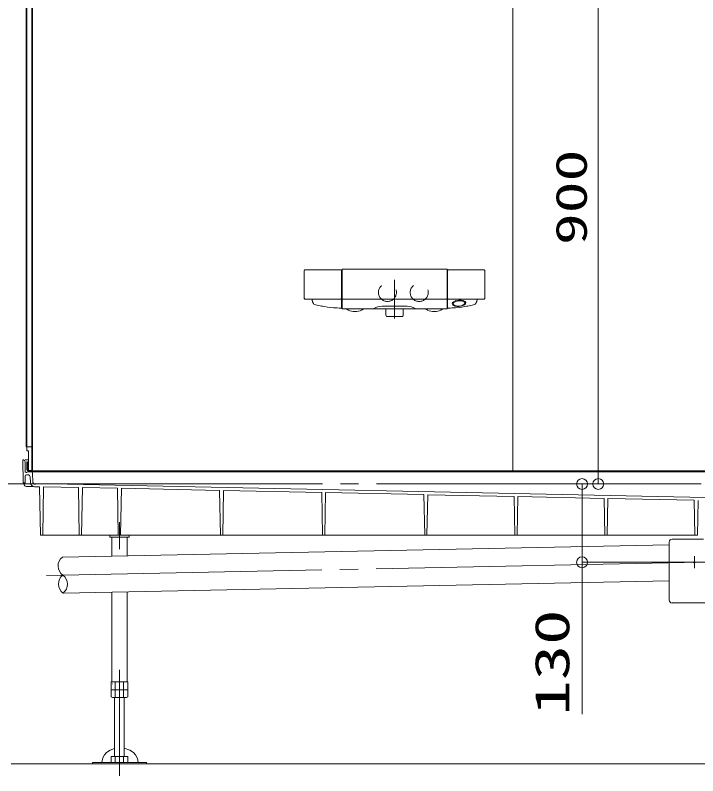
# Model space of a CAD drawing. Units: millimetres on the paper. Extents: x -305 to 305, y -152 to 152.
# Drawn here: x -248.71 to -210.83, y 14.89 to 57.12 of the extents above; entities that cross this region are included whole.
import ezdxf
from ezdxf.enums import TextEntityAlignment as Align

# ---------------------------------------------------------------- set-up
doc = ezdxf.new("R2010")
doc.units = ezdxf.units.MM
doc.linetypes.add('DASHED2', pattern=[3, 2, -1])
doc.linetypes.add('LONG_CHAIN', pattern=[21, 18, -1, 1, -1])
doc.layers.add('0-0_0', color=7, linetype='Continuous', lineweight=9)
doc.layers.add('0-1_VIEW0001', color=7, linetype='Continuous', lineweight=9)
doc.styles.add('ＭＳ ゴシック', font='')
doc.styles.get('ＭＳ ゴシック').set_extended_font_data('MS Gothic')

# ---------------------------------------------------------------- blocks, each defined once
blk = doc.blocks.new('_ORIGIN')
at = {"layer": '0-0_0'}
blk.add_line((0, 0), (-1, 0), dxfattribs=at)
blk.add_circle((0, 0), 0.5, dxfattribs=at)

msp = doc.modelspace()

# ---------------------------------------------------------------- linework, layer by layer
at = {"layer": '0-0_0'}
for p, q in [((-216.354, 31.691), (-216.354, 60.491)), ((-217.72, 31.091), (-216.354, 31.091)), ((-217.257, 30.491), (-217.257, 27.344)), ((-217.257, 26.744), (-217.257, 18.311))]:
    msp.add_line(p, q, dxfattribs=at)
at = {"layer": '0-1_VIEW0001'}
for p, q in [((-221.091, 97.758), (-221.091, 31.825)), ((-248.098, 97.401), (-248.098, 33.158)), ((-248.058, 97.341), (-248.058, 32.925)), ((-247.781, 97.358), (-247.781, 31.891)), ((-247.758, 97.358), (-247.758, 31.891)), ((-232.667, 42.925), (-232.668, 42.918)), ((-232.668, 42.918), (-232.668, 42.909)), ((-232.668, 41.423), (-232.668, 42.909)), ((-232.665, 42.949), (-232.667, 42.942)), ((-232.667, 42.942), (-232.667, 42.936)), ((-232.667, 42.936), (-232.667, 42.931)), ((-232.667, 42.931), (-232.667, 42.925)), ((-232.637, 42.974), (-230.637, 42.974)), ((-230.631, 42.973), (-230.63, 42.973)), ((-230.601, 42.909), (-230.601, 40.884)), ((-230.575, 42.871), (-230.573, 42.992)), ((-230.575, 40.841), (-230.575, 42.871)), ((-230.539, 43.025), (-224.777, 43.025)), ((-224.744, 42.987), (-224.744, 42.992)), ((-224.741, 42.868), (-224.744, 42.987)), ((-224.741, 40.841), (-224.741, 42.868)), ((-224.715, 40.884), (-224.715, 42.94)), ((-224.68, 42.974), (-222.679, 42.974)), ((-222.683, 42.974), (-222.683, 42.974)), ((-222.651, 42.949), (-222.65, 42.942)), ((-222.648, 41.441), (-222.648, 42.909)), ((-232.667, 41.399), (-232.666, 41.389)), ((-230.572, 41.582), (-230.572, 41.582)), ((-224.715, 41.652), (-224.715, 41.652)), ((-222.649, 41.399), (-222.65, 41.389)), ((-222.648, 41.423), (-222.648, 41.441)), ((-230.636, 41.358), (-232.633, 41.358)), ((-232.213, 41.228), (-232.222, 41.263)), ((-232.213, 41.228), (-232.206, 41.206)), ((-232.2, 41.187), (-232.206, 41.206)), ((-232.2, 41.187), (-232.19, 41.16)), ((-232.043, 41.033), (-231.957, 41.014)), ((-231.957, 41.014), (-231.719, 40.967)), ((-231.719, 40.967), (-231.639, 40.954)), ((-224.776, 41.358), (-230.54, 41.358)), ((-228.356, 40.962), (-226.96, 40.962)), ((-222.683, 41.358), (-224.68, 41.358)), ((-223.597, 40.967), (-223.677, 40.954)), ((-223.359, 41.014), (-223.597, 40.967)), ((-223.273, 41.033), (-223.359, 41.014)), ((-223.116, 41.187), (-223.126, 41.16)), ((-223.116, 41.187), (-223.11, 41.206)), ((-223.103, 41.228), (-223.11, 41.206)), ((-223.103, 41.228), (-223.094, 41.263)), ((-231.549, 40.939), (-231.639, 40.954)), ((-231.549, 40.939), (-231.387, 40.916)), ((-231.387, 40.916), (-231.236, 40.897)), ((-231.236, 40.897), (-231.042, 40.877)), ((-231.042, 40.877), (-230.849, 40.862)), ((-230.849, 40.862), (-230.741, 40.856)), ((-230.741, 40.856), (-230.636, 40.851)), ((-229.786, 40.661), (-229.789, 40.661)), ((-229.758, 40.661), (-229.758, 40.661)), ((-229.758, 40.661), (-229.758, 40.661)), ((-228.141, 40.488), (-228.141, 40.808)), ((-227.175, 40.808), (-227.175, 40.488)), ((-225.358, 40.662), (-225.558, 40.661)), ((-223.929, 40.916), (-224.08, 40.897)), ((-223.767, 40.939), (-223.929, 40.916)), ((-223.767, 40.939), (-223.677, 40.954)), ((-228.112, 40.397), (-228.141, 40.483)), ((-228.096, 40.386), (-227.22, 40.386)), ((-227.176, 40.483), (-227.204, 40.397)), ((-248.058, 33.158), (-248.098, 33.158)), ((-247.781, 33.158), (-248.058, 33.158)), ((-248.058, 32.925), (-247.975, 32.925)), ((-247.975, 32.925), (-247.975, 31.825)), ((-248.291, 32.425), (-248.269, 31.158)), ((-248.291, 32.425), (-248.256, 32.425)), ((-248.158, 32.425), (-247.975, 32.425)), ((-248.156, 32.326), (-248.147, 31.774)), ((-248.058, 32.325), (-248.058, 31.891)), ((-248.035, 32.325), (-248.058, 32.325)), ((-248.035, 32.325), (-248.035, 31.891)), ((-248.097, 31.725), (-248.075, 31.725)), ((-248.058, 31.741), (-248.048, 31.741)), ((-248.042, 31.758), (-204.122, 31.758)), ((-247.825, 31.848), (-247.991, 31.848)), ((-247.975, 31.848), (-247.991, 31.848)), ((-206.091, 31.825), (-247.991, 31.825)), ((-247.825, 31.848), (-247.975, 31.848)), ((-247.733, 31.181), (-247.755, 31.694)), ((-248.162, 31.158), (-248.153, 31.526)), ((-248.086, 31.591), (-247.98, 31.591)), ((-247.866, 31.165), (-247.88, 31.496)), ((-248.269, 31.158), (-248.162, 31.158)), ((-248.204, 31.041), (-248.225, 31.158)), ((-248.106, 30.958), (-247.719, 30.958)), ((-247.575, 31.084), (-247.635, 31.086)), ((-247.633, 30.941), (-247.358, 30.941)), ((-247.575, 31.111), (-247.575, 31.084)), ((-247.311, 28.258), (-247.358, 30.941)), ((-247.185, 28.258), (-247.138, 30.942)), ((-245.201, 30.902), (-247.138, 30.942)), ((-245.155, 28.258), (-245.201, 30.902)), ((-245.028, 28.258), (-244.982, 30.897)), ((-243.033, 30.857), (-244.982, 30.897)), ((-242.988, 28.258), (-243.033, 30.857)), ((-242.861, 28.258), (-242.816, 30.852)), ((-237.365, 30.738), (-242.816, 30.852)), ((-237.321, 28.258), (-237.365, 30.738)), ((-237.195, 28.258), (-237.152, 30.734)), ((-231.696, 30.62), (-237.152, 30.734)), ((-231.655, 28.258), (-231.696, 30.62)), ((-231.528, 28.258), (-231.487, 30.615)), ((-226.027, 30.501), (-231.487, 30.615)), ((-225.988, 28.258), (-226.027, 30.501)), ((-225.861, 28.258), (-225.822, 30.497)), ((-221.025, 30.397), (-225.822, 30.497)), ((-220.988, 28.258), (-221.025, 30.397)), ((-220.861, 28.258), (-220.824, 30.393)), ((-216.024, 30.292), (-220.824, 30.393)), ((-215.988, 28.258), (-216.024, 30.292)), ((-215.861, 28.258), (-215.826, 30.288)), ((-211.038, 30.188), (-215.826, 30.288)), ((-211.005, 28.258), (-211.038, 30.188)), ((-210.845, 28.258), (-210.811, 30.183)), ((-210.845, 28.258), (-247.311, 28.258)), ((-243.458, 28.258), (-243.458, 28.138)), ((-243.348, 28.138), (-243.348, 27.086)), ((-242.501, 28.138), (-242.501, 27.103)), ((-210.525, 28.031), (-212.258, 28.031)), ((-212.425, 27.716), (-246.091, 27.03)), ((-212.425, 27.864), (-212.425, 24.65)), ((-212.425, 25.715), (-246.051, 25.03)), ((-243.348, 25.085), (-243.348, 20.105)), ((-242.501, 25.103), (-242.501, 20.105)), ((-212.258, 24.484), (-203.558, 24.484)), ((-243.387, 20.105), (-242.463, 20.105)), ((-243.387, 20.105), (-243.387, 19.283)), ((-243.308, 20.005), (-243.298, 20.005)), ((-243.156, 20.105), (-243.156, 19.238)), ((-242.694, 20.105), (-242.694, 19.238)), ((-242.463, 20.105), (-242.463, 19.283)), ((-243.387, 19.671), (-242.463, 19.671)), ((-243.308, 19.238), (-243.387, 19.283)), ((-243.308, 19.238), (-242.541, 19.238)), ((-243.191, 19.238), (-243.191, 15.968)), ((-242.658, 15.968), (-242.658, 19.238)), ((-242.463, 19.283), (-242.541, 19.238)), ((-242.463, 15.968), (-243.387, 15.968)), ((-243.387, 15.635), (-243.387, 15.968)), ((-243.156, 15.635), (-243.156, 15.968)), ((-242.694, 15.635), (-242.694, 15.968)), ((-242.463, 15.635), (-242.463, 15.968)), ((-177.091, 15.558), (-248.925, 15.558))]:
    msp.add_line(p, q, dxfattribs=at)
at = {"layer": '0-1_VIEW0001', "linetype": 'LONG_CHAIN'}
for p, q in [((-227.658, 42.425), (-227.658, 40.279)), ((-147.656, 31.091), (-265.841, 31.091)), ((-242.925, 28.963), (-242.925, 27.471)), ((-211.025, 27.077), (-211.025, 26.41)), ((-210.692, 26.751), (-246.976, 26.012)), ((-207.258, 26.744), (-217.258, 26.744)), ((-242.925, 20.777), (-242.925, 14.891))]:
    msp.add_line(p, q, dxfattribs=at)
at = {"layer": '0-1_VIEW0001'}
for points in [[(-230.603, 42.944), (-230.603, 42.941), (-230.603, 42.935), (-230.602, 42.931)], [(-222.65, 42.942), (-222.649, 42.936), (-222.649, 42.931), (-222.649, 42.925), (-222.648, 42.918), (-222.648, 42.909)], [(-230.602, 41.398), (-230.602, 41.398), (-230.603, 41.393), (-230.603, 41.389), (-230.604, 41.385), (-230.604, 41.383), (-230.605, 41.38), (-230.606, 41.378), (-230.607, 41.376)], [(-224.713, 41.388), (-224.714, 41.396), (-224.714, 41.403)], [(-230.541, 40.808), (-230.518, 40.808), (-224.775, 40.808)], [(-229.958, 40.662), (-229.958, 40.662), (-229.958, 40.662), (-229.958, 40.662), (-229.959, 40.662), (-229.959, 40.662), (-229.959, 40.662)], [(-229.762, 40.661), (-229.765, 40.661), (-229.768, 40.661), (-229.771, 40.661), (-229.775, 40.661), (-229.78, 40.661), (-229.785, 40.661), (-229.786, 40.661)], [(-229.758, 40.661), (-229.758, 40.661), (-229.759, 40.661), (-229.76, 40.661), (-229.762, 40.661)], [(-224.08, 40.897), (-224.274, 40.877), (-224.468, 40.862), (-224.575, 40.856), (-224.68, 40.851)], [(-209.975, 30.279), (-210.389, 30.335), (-247.575, 31.111)], [(-242.391, 28.258), (-242.391, 28.138), (-243.458, 28.138)], [(-243.191, 16.411), (-243.435, 16.32), (-243.645, 16.175), (-243.753, 16.056), (-243.849, 15.882), (-243.893, 15.648), (-243.893, 15.635)], [(-241.893, 15.635), (-241.893, 15.648), (-241.927, 15.856), (-242.038, 16.063), (-242.154, 16.187), (-242.352, 16.321), (-242.658, 16.425)], [(-241.425, 15.635), (-244.425, 15.635), (-244.425, 15.558)], [(-241.425, 15.635), (-241.425, 15.558), (-244.425, 15.558)]]:
    msp.add_lwpolyline(points, dxfattribs=at)
for points in [[(-224.097, 41.302), (-224.254, 41.272), (-224.389, 41.21), (-224.443, 41.159), (-224.464, 41.091), (-224.423, 41.021), (-224.311, 40.967), (-224.208, 40.949), (-224.066, 40.949), (-223.909, 40.978), (-223.775, 41.04), (-223.72, 41.092), (-223.699, 41.159), (-223.74, 41.229), (-223.852, 41.284), (-223.955, 41.302)], [(-224.093, 41.265), (-224.268, 41.225), (-224.386, 41.145), (-224.404, 41.088), (-224.387, 41.049), (-224.344, 41.012), (-224.187, 40.969), (-224.067, 40.969), (-223.893, 41.009), (-223.775, 41.089), (-223.757, 41.146), (-223.773, 41.185), (-223.817, 41.222), (-223.973, 41.265)]]:
    msp.add_lwpolyline(points, close=True, dxfattribs=at)
at = {"layer": '0-1_VIEW0001', "color": 2, "linetype": 'DASHED2'}
for centre in [(-228.058, 41.725), (-226.291, 41.725)]:
    msp.add_circle(centre, 0.5, dxfattribs=at)
at = {"layer": '0-1_VIEW0001'}
msp.add_circle((-211.025, 26.744), 0.0333, dxfattribs=at)
for centre, radius, start, end in [((-232.633, 42.941), 0.0333, 97.3025, 166.8033), ((-230.636, 42.941), 0.0333, 5.9594, 79.2309), ((-232.567, 42.838), 1.967, 2.0877, 2.7306), ((-230.539, 42.991), 0.0333, 90, 179), ((-230.539, 42.991), 0.0333, 90, 179), ((-224.777, 42.991), 0.0333, 1, 90), ((-224.777, 42.991), 0.0333, 1, 90), ((-224.678, 42.937), 0.0367, 92.2143, 175.8748), ((-222.683, 42.941), 0.0333, 13.1967, 82.6975), ((-230.879, 41.487), 1.79, 182.0672, 182.8305), ((-232.633, 41.391), 0.0333, 184.5677, 270.2157), ((-230.636, 41.391), 0.0333, 270.0645, 353.5928), ((-230.54, 41.391), 0.0331, 181, 269.9975), ((-224.776, 41.391), 0.0331, 269.9957, 359), ((-224.68, 41.391), 0.0333, 186.4072, 269.9355), ((-222.683, 41.391), 0.0333, 269.7843, 355.4323), ((-224.437, 41.487), 1.79, 357.1695, 357.9328), ((-226.355, 42.83), 6.073, 194.0233, 194.9535), ((-232.002, 41.229), 0.2, 199.9647, 258.1452), ((-228.321, 39.963), 1, 92.0206, 118.705), ((-226.996, 39.963), 1, 61.295, 87.9794), ((-223.314, 41.229), 0.2, 281.8548, 340.0353), ((-228.961, 42.83), 6.073, 345.0465, 345.9767), ((-230.635, 40.884), 0.0333, 267.5629, 359.9397), ((-230.541, 40.841), 0.0333, 180, 270), ((-230.338, 40.741), 0.0667, 54.8593, 90), ((-229.854, 41.429), 0.775, 234.8593, 262.1109), ((-225.243, 901.914), 861.265, 269.68629, 269.69755), ((-234.846, -891.689), 932.364, 89.68917, 89.69965), ((-230.262, -48.618), 89.281, 89.67691, 89.69574), ((-229.758, 40.678), 0.0167, 270.0303, 276.506), ((-229.854, 41.429), 0.775, 277.2721, 305.1407), ((-229.37, 40.741), 0.0667, 90, 125.1407), ((-225.946, 40.741), 0.0667, 54.8593, 90), ((-225.462, 41.429), 0.775, 234.8593, 262.7235), ((-225.558, 40.677), 0.0167, 262.8029, 270.3066), ((-225.358, 40.679), 0.0167, 270.307, 277.6199), ((-225.462, 41.429), 0.775, 277.8859, 305.1407), ((-224.978, 40.741), 0.0667, 90, 125.1407), ((-224.775, 40.841), 0.0333, 270, 0), ((-224.681, 40.884), 0.0333, 179.9999, 272.4056), ((-228.125, 40.488), 0.0167, 180, 198.4349), ((-228.096, 40.402), 0.0167, 198.4349, 270), ((-227.22, 40.402), 0.0167, 270, 341.565), ((-227.191, 40.488), 0.0167, 341.565, 0), ((-248.256, 32.325), 0.1, 1, 90), ((-248.097, 31.775), 0.05, 181, 270), ((-248.075, 31.741), 0.0167, 270, 0), ((-247.991, 31.891), 0.0667, 180, 270), ((-248.041, 31.741), 0.0167, 90, 180), ((-247.991, 31.891), 0.0433, 180, 270), ((-247.825, 31.891), 0.0667, 270, 0), ((-247.825, 31.891), 0.0433, 270, 0), ((-247.825, 31.891), 0.0433, 270, 360), ((-247.822, 31.691), 0.0667, 2.5, 90), ((-248.086, 31.525), 0.0667, 90, 178.5), ((-247.98, 31.491), 0.1, 2.5, 90), ((-248.106, 31.058), 0.1, 190, 270), ((-247.633, 31.175), 0.233, 182.5, 270), ((-247.633, 31.186), 0.1, 182.5, 268.8542), ((-212.258, 27.864), 0.167, 90, 180), ((-245.706, 26.538), 0.625, 128.0366, 234.2968), ((-245.686, 25.538), 0.625, 128.0366, 234.2968), ((-246.436, 25.523), 0.625, 308.0366, 54.2968), ((-212.258, 24.65), 0.167, 180, 270)]:
    msp.add_arc(centre, radius, start, end, dxfattribs=at)

# ---------------------------------------------------------------- block references
at = {"layer": '0-0_0', "xscale": 0.6, "yscale": 0.6}
for p, rotation in [((-216.354, 31.091), 270), ((-217.257, 31.091), 90), ((-217.257, 26.744), 270)]:
    msp.add_blockref('_ORIGIN', p, dxfattribs=dict(at, rotation=rotation))

# ---------------------------------------------------------------- texts
at = {"layer": '0-0_0', "style": 'ＭＳ ゴシック', "width": 1.5}
for s, height, p in [('900', 1.732, (-216.471, 44.354)), ('130', 1.921, (-217.387, 18.239))]:
    msp.add_text(s, height=height, rotation=90, dxfattribs=at).set_placement(p, align=Align.BOTTOM_LEFT)

doc.saveas('drawing.dxf')
